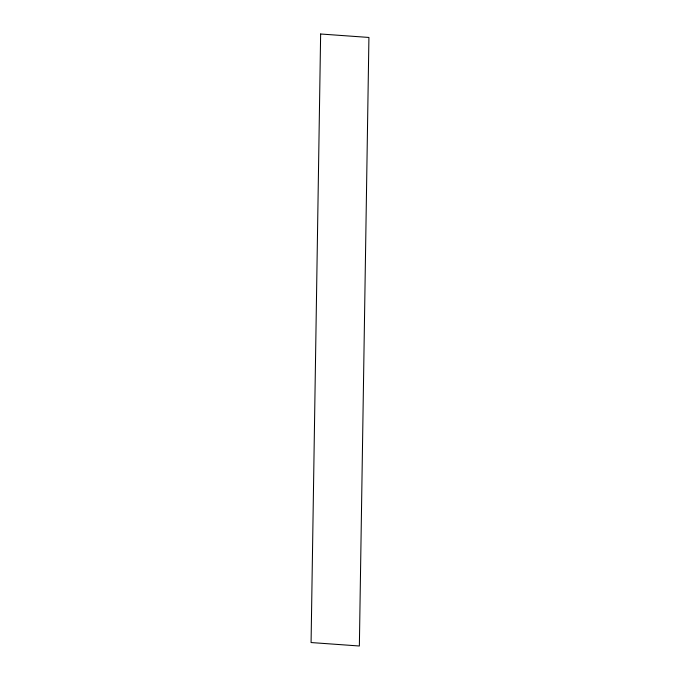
<?xml version="1.0" encoding="UTF-8"?>
<svg xmlns="http://www.w3.org/2000/svg" width="680" height="680" viewBox="0 0 680 680"><rect width="100%" height="100%" fill="white"/><g stroke="black" fill="none" stroke-linecap="round" stroke-linejoin="round"><path stroke-width="1.02" d="M320.637 34L311.075 642.549L359.363 646L368.925 37.451L320.637 34"/></g></svg>
